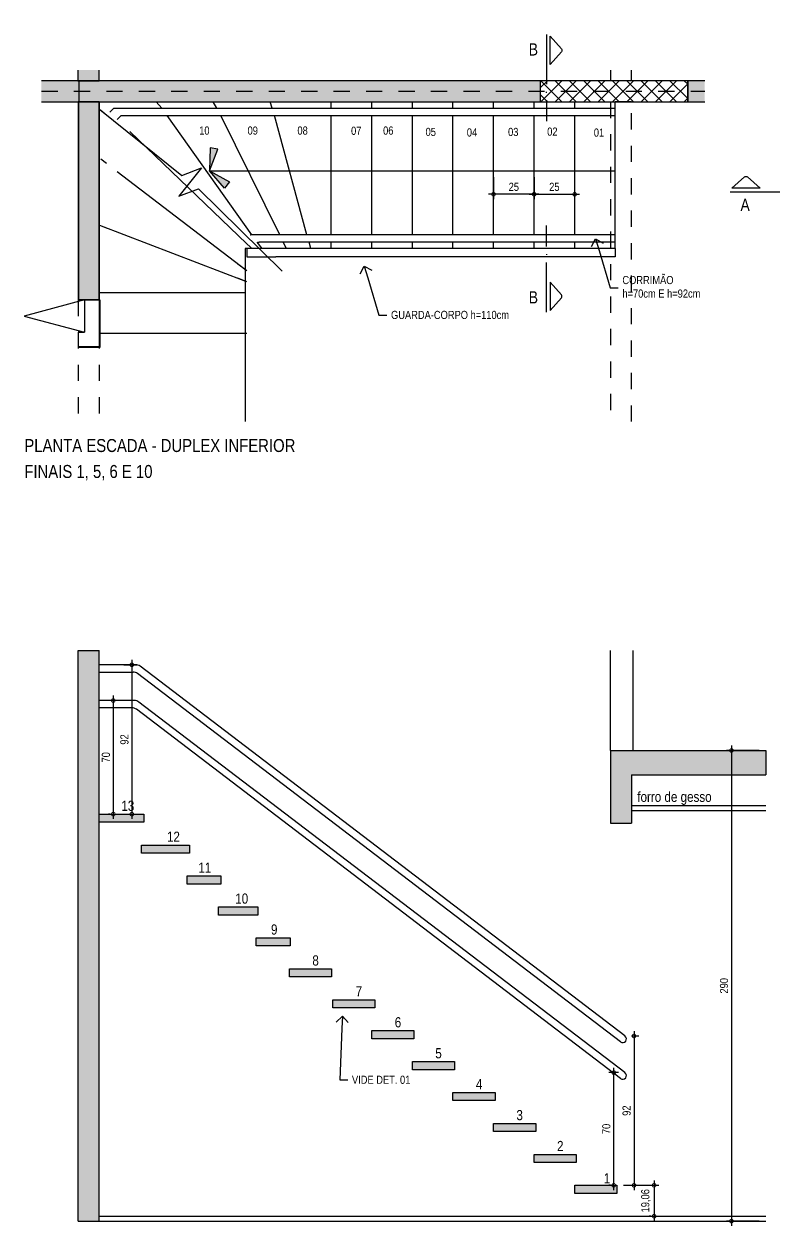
# Model space of a CAD drawing. Header units: metres. Extents: x 8 to 38.7, y -6.4 to 5.4.
# Drawn here: x 8.02 to 12.65, y -2.01 to 5.4 of the extents above; entities that cross this region are included whole.
import ezdxf
from ezdxf import colors
from ezdxf.entities.mleader import LeaderData, LeaderLine
from ezdxf.enums import TextEntityAlignment as Align
from ezdxf.math import Vec2, Vec3
from ezdxf.xclip import XClip

# ---------------------------------------------------------------- set-up
doc = ezdxf.new("R2010")
doc.units = ezdxf.units.M
doc.header["$XCLIPFRAME"] = 0
doc.header["$PDMODE"] = 35
doc.linetypes.add('DASHEDX2', pattern=[1.5, 1, -0.5])
doc.linetypes.add('ESTILO_TQS_0004', pattern=[1.12, 0.5, -0.2, 0.01, -0.2, 0.01, -0.2])
for name, color, linetype in [('1', 232, 'DASHEDX2'), ('103', 232, 'Continuous'), ('205', 232, 'ESTILO_TQS_0004'), ('237', 232, 'Continuous'), ('3', 2, 'Continuous'), ('4', 2, 'Continuous'), ('5', 2, 'Continuous'), ('ARQ-ALV ACAB', 4, 'Continuous'), ('ARQ-ALV OSSO', 5, 'Continuous'), ('ARQ-AUX1', 1, 'Continuous'), ('ARQ-AUX2', 2, 'Continuous'), ('ARQ-DIM', 2, 'Continuous'), ('ARQ-PRJ', 7, 'DASHEDX2'), ('ARQ-SIM', 1, 'Continuous'), ('ARQ-TXT', 2, 'Continuous'), ('ARQ-TXT2', 2, 'Continuous')]:
    doc.layers.add(name, color=color, linetype=linetype)
doc.styles.add('Adesa', font='ARIALN.TTF')
doc.styles.add('M50', font='ARIALN.TTF', dxfattribs={"height": 0.15})
doc.dimstyles.new('ADESA 1-0025', dxfattribs={"dimtxt": 0.05, "dimasz": 0.045, "dimexe": 0.03, "dimexo": 0.04, "dimgap": 0.02, "dimtad": 1, "dimtoh": 1, "dimdec": 0, "dimlfac": 100, "dimzin": 4, "dimtxsty": 'Adesa', "dimblk": 'DOTSMALL', "dimcen": 1, "dimdle": 0.03, "dimclrd": 1, "dimclre": 1, "dimclrt": 256, "dimazin": 1, "dimtm": 1e-09, "dimtfac": 1, "dimtdec": 0, "dimtix": 1, "dimtmove": 2, "dimatfit": 0, "dimldrblk": 'DOTSMALL', "dimfxl": 0.8, "dimtvp": 2, "dimtolj": 1, "dimtzin": 0, "dimarcsym": 0})

# ---------------------------------------------------------------- blocks, each defined once
blk = doc.blocks.new('_HB02C4A1052-000')
for p, q in [((-2012.993108, 2.261219), (-2008.755174, 6.499152)), ((-2012.916339, -6.500847), (-1999.91634, 6.499152)), ((-1999.914766, -6.500726), (-2012.914644, 6.499152)), ((-2004.077421, -6.500764), (-1991.077505, 6.499152)), ((-1991.076014, -6.500643), (-2004.075809, 6.499152)), ((-1995.238504, -6.500682), (-1982.23867, 6.499152)), ((-1982.237262, -6.50056), (-1995.236974, 6.499152)), ((-1986.399586, -6.500599), (-1973.399835, 6.499152)), ((-1973.39851, -6.500477), (-1986.398139, 6.499152)), ((-1977.560669, -6.500516), (-1964.561, 6.499152)), ((-1964.559758, -6.500395), (-1977.559305, 6.499152)), ((-1968.721751, -6.500434), (-1955.722166, 6.499152)), ((-1955.721006, -6.500312), (-1968.72047, 6.499152)), ((-1959.882834, -6.500351), (-1946.883331, 6.499152)), ((-1946.882254, -6.500229), (-1959.881635, 6.499152)), ((-1951.043916, -6.500268), (-1938.044496, 6.499152)), ((-1938.043502, -6.500146), (-1951.0428, 6.499152)), ((-1942.204999, -6.500185), (-1929.205661, 6.499152)), ((-1929.20475, -6.500064), (-1942.203966, 6.499152)), ((-1933.366081, -6.500103), (-1922.504131, 4.361848)), ((-1922.504131, -4.361848), (-1933.365131, 6.499152)), ((-1922.504131, 4.476987), (-1924.526296, 6.499152)), ((-2008.753518, -6.500808), (-2012.993108, -2.261219)), ((-1924.527164, -6.50002), (-1922.504131, -4.476987))]:
    blk.add_line(p, q)
blk = doc.blocks.new('est-ex-11-dps-r00')
at = {"layer": '3'}
h = blk.add_hatch(color=8, dxfattribs=at)
h.dxf.hatch_style = 1
h.paths.add_polyline_path([(-232.004486, -395.998796), (719.496112, -396.003017), (719.496112, -409.003017), (473.006123, -409.003017), (473.006123, -541.00374), (459.996043, -541.00374), (459.996043, -409.002436), (12.995548, -409.002436), (12.995548, -937.000989), (-251.979379, -937.000989), (-251.979379, -924.007258), (-232.004327, -924.007258), (-232.004327, -855.00029), (-213.00434, -855.00029), (-213.00434, -924.000989), (-0.004452, -924.000989), (-0.004452, -414.999045), (-213.004452, -414.999045), (-213.004452, -481.999806), (-232.004486, -481.999806)])
h.paths.add_polyline_path([(719.496112, -244.999631), (-57.501936, -244.996565), (-57.501936, -225.996565), (0, -225.996565), (0, 0), (-236.004459, 0), (-236.004459, -245.001184), (-249.004459, -245.001184), (-249.004459, 12.999153), (-0.000305, 12.999153), (-0.000305, 282.997758), (-504.003335, 282.997758), (-504.003335, -245.001184), (-517.003335, -245.001184), (-517.003335, 295.998453), (12.994618, 295.998453), (12.994618, -232.000212), (459.996043, -232.000212), (459.996043, -99.998908), (472.996043, -99.998908), (472.996043, -231.999631), (719.496112, -231.999631)])
h.paths.add_polyline_path([(-993.00031, -541.00374), (-993.00031, -409.003017), (-1239.500379, -409.003017), (-1239.500379, -396.003017), (-520.003335, -396.002991), (-520.003335, -409.002991), (-980.00031, -409.002436), (-980.00031, -541.00374)])
h.paths.add_polyline_path([(-2253.500545, -245.000956), (-2253.500545, -232.000956), (-2008.001965, -232.000956), (-2008.001965, -100.000255), (-1995.001965, -100.000255), (-1995.001965, -232.000655), (-1547.999687, -232.000655), (-1547.999687, 77.996564), (-1534.999687, 77.996564), (-1534.999687, -183.000162), (-1385.510847, -183.000162), (-1385.510847, -195.99998), (-1534.999687, -195.99998), (-1534.999687, -245.000515), (-2253.500545, -245.000515)])
h.paths.add_polyline_path([(-2253.500545, -396.001692), (-1534.999904, -396.002133), (-1534.999904, -445.002668), (-1385.510832, -445.002668), (-1385.510832, -458.002486), (-1534.999904, -458.002486), (-1534.999904, -718.997619), (-1547.999904, -718.997619), (-1547.999904, -409.001461), (-1995.001777, -409.001461), (-1995.001777, -540.99621), (-2008.001965, -540.99621), (-2008.001965, -409.001316), (-2253.500545, -409.001316)])
h.paths.add_polyline_path([(-2399.510997, -445.004573), (-2561.999822, -445.004573), (-2561.999822, -718.997885), (-2548.999822, -718.997885), (-2548.999822, -458.004573), (-2399.510997, -458.004573), (-2399.510997, -445.004803)])
h.paths.add_polyline_path([(1027.995404, -445.001113), (865.506331, -445.001113), (865.506331, -458.001113), (1014.995404, -458.001113), (1014.995404, -718.997491), (1027.995404, -718.997491)])
h.paths.add_polyline_path([(-520.003335, -244.999631), (-520.003335, -232.000212), (-980.00031, -232.000212), (-980.00031, -99.998908), (-993.00031, -99.998908), (-993.00031, -231.999631), (-1239.500379, -231.999631), (-1239.500379, -244.999631)])
h.paths.add_polyline_path([(1245.999783, -327.001325), (1689.007686, -327.001325), (1689.007686, -314.001325), (1245.999783, -314.001325)])
h.paths.add_polyline_path([(-2561.999343, 77.995239), (-2561.999343, -195.997845), (-2399.510997, -195.997845), (-2399.510997, -182.997845), (-2548.999343, -182.997845), (-2548.999343, 77.995239), (-2561.999822, 77.995239)])
h.paths.add_polyline_path([(1027.995156, -196.001535), (1027.995156, 77.998295), (1014.995156, 77.998295), (1014.995156, -183.001611), (865.506331, -183.001611), (865.506331, -196.001535)])
h.paths.add_polyline_path([(-3223.007243, -327.001325), (-2779.99934, -327.001325), (-2779.99934, -314.001325), (-3223.007243, -314.001325)])
h.paths.add_polyline_path([(-517.003335, -937.001848), (-352.982201, -937.001848), (-352.982201, -924.001848), (-504.003335, -924.001848), (-504.003335, -395.998796), (-517.003335, -395.998796)])
h.paths.add_polyline_path([(1015.01125, -327.001325), (1155.51125, -327.001325), (1155.51125, -314.001325), (1015.01125, -314.001325)])
h.paths.add_polyline_path([(-2689.510807, -327.001325), (-2549.010807, -327.001325), (-2549.010807, -314.001325), (-2689.510807, -314.001325)])
at = {"layer": '4'}
h = blk.add_hatch(color=8, dxfattribs=at)
h.dxf.hatch_style = 1
h.paths.add_polyline_path([(870.51125, -327.001325), (1015.01125, -327.001325), (1015.01125, -314.001325), (870.51125, -314.001325)])
h.paths.add_polyline_path([(1517.998246, -449.002012), (1531.000227, -449.002012), (1531.000227, -327.001324), (1517.998246, -327.001324)])
h.paths.add_polyline_path([(1689.007686, -327.001325), (1803.000199, -327.001325), (1803.000199, -314.002172), (1689.007686, -314.002172)])
h.paths.add_polyline_path([(1518.002686, -314.002172), (1531.002686, -314.002172), (1531.002686, -192.002332), (1518.002686, -192.002332)])
h.paths.add_polyline_path([(-3065.002243, -314.002172), (-3052.002243, -314.002172), (-3052.002243, -192.002332), (-3065.002243, -192.002332)])
h.paths.add_polyline_path([(-3064.999784, -449.002012), (-3051.997803, -449.002012), (-3051.997803, -327.002172), (-3064.999784, -327.002172)])
h.paths.add_polyline_path([(-3336.999755, -327.001324), (-3223.007243, -327.001324), (-3223.007243, -314.001325), (-3336.999755, -314.001325)])
h.paths.add_polyline_path([(-2549.010807, -327.001325), (-2404.510807, -327.001325), (-2404.510807, -314.001325), (-2549.010807, -314.001325)])
h.paths.add_polyline_path([(74.532066, -924.005286), (12.995548, -924.005286), (12.995548, -937.000989), (74.532066, -937.000989)])
h.paths.add_polyline_path([(-1372.998858, -46.500032), (-1359.998858, -46.500032), (-1359.998858, 165.999968), (-1372.998858, 165.999968)])
h.paths.add_polyline_path([(-2548.999822, -718.997885), (-2561.999822, -718.997885), (-2561.999822, -936.998934), (-2548.999822, -936.998934)])
h.paths.add_polyline_path([(-2561.999822, -445.004573), (-2634.999822, -445.004573), (-2634.999822, -458.001295), (-2561.999822, -458.001295)])
h.paths.add_polyline_path([(-1112.000061, 295.99876), (-1112.000061, 152.998767), (-1099.000187, 152.998767), (-1099.000187, 282.998799), (-1029.069445, 282.998799), (-1029.069445, 295.99876)])
h.paths.add_polyline_path([(-2736.996513, -763.91298), (-2723.996513, -763.91298), (-2723.996513, -620.91298), (-2736.996513, -620.91298)])
h.paths.add_polyline_path([(-2736.996513, -20.089668), (-2723.996513, -20.089668), (-2723.996513, 122.910332), (-2736.996513, 122.910332)])
h.paths.add_polyline_path([(1027.995404, -718.997491), (1014.995404, -718.997491), (1014.995404, -936.998627), (1027.995404, -936.998627)])
h.paths.add_polyline_path([(1101.995156, -445.001113), (1027.995404, -445.001113), (1027.995404, -457.997884), (1101.995156, -457.997884)])
h.paths.add_polyline_path([(2138.000201, -253.001325), (2125.000197, -253.001325), (2125.000197, -314.001325), (1853.000199, -314.001325), (1853.000199, -327.001324), (2125.000219, -327.001324), (2125.000219, -388.001325), (2138.000201, -388.001325)])
h.paths.add_polyline_path([(592.000796, 295.99876), (509.070038, 295.99876), (509.070038, 282.998799), (579.00078, 282.998799), (579.00078, 152.998392), (592.00078, 152.998392), (592.00078, 295.99876)])
h.paths.add_polyline_path([(592.000796, -937.001408), (592.000796, -794.000771), (579.000796, -794.000771), (579.000796, -924.001447), (509.070053, -924.001447), (509.070053, -937.001408), (592.000811, -937.001408)])
h.paths.add_polyline_path([(-2126.000352, -937.001408), (-2043.069595, -937.001408), (-2043.069595, -924.001447), (-2113.000337, -924.001447), (-2113.000337, -794.001191), (-2126.000337, -794.001191), (-2126.000337, -937.001408)])
h.paths.add_polyline_path([(839.999696, -46.499368), (852.999696, -46.499368), (852.999696, 166.000632), (839.999696, 166.000632)])
h.paths.add_polyline_path([(839.999696, -807.00328), (852.999696, -807.00328), (852.999696, -594.50328), (839.999696, -594.50328)])
h.paths.add_polyline_path([(-2386.999253, -807.00328), (-2373.999253, -807.00328), (-2373.999253, -594.50328), (-2386.999253, -594.50328)])
h.paths.add_polyline_path([(1189.996956, -763.91298), (1202.996956, -763.91298), (1202.996956, -620.91298), (1189.996956, -620.91298)])
h.paths.add_polyline_path([(1189.996956, -20.089668), (1202.996956, -20.089668), (1202.996956, 122.910332), (1189.996956, 122.910332)])
h.paths.add_polyline_path([(-2984.999916, -914.001323), (-2984.999916, -750.999946), (-2997.999778, -750.999946), (-2997.999778, -900.997727), (-3045.999778, -900.997727), (-3045.999778, -914.001323)])
h.paths.add_polyline_path([(1451.000359, 272.998675), (1451.000359, 109.997373), (1464.000222, 109.997373), (1464.000222, 259.995079), (1512.000221, 259.995079), (1512.000221, 272.998675)])
h.paths.add_polyline_path([(1451.000359, -914.001323), (1512.000221, -914.001323), (1512.000221, -900.997727), (1464.000222, -900.997727), (1464.000222, -751.000021), (1451.000359, -751.000021)])
h.paths.add_polyline_path([(-878.069286, -937.00153), (-745.536564, -937.00153), (-745.536564, -923.999823), (-786.000045, -923.999823), (-786.000045, -624.003488), (-799.000045, -624.003488), (-799.000045, -924.001237), (-878.06927, -924.001237), (-878.06927, -937.00153)])
h.paths.add_polyline_path([(-1372.998858, -807.001266), (-1359.998858, -807.001266), (-1359.998858, -594.501266), (-1372.998858, -594.501266)])
h.paths.add_polyline_path([(-1099.000046, -794.001415), (-1111.99992, -794.001415), (-1111.99992, -937.001408), (-1029.069303, -937.001408), (-1029.069303, -924.001447), (-1099.000046, -924.001447)])
h.paths.add_polyline_path([(-878.069286, 295.998882), (-878.069286, 282.998589), (-799.000061, 282.998589), (-799.000061, -16.99916), (-786.000061, -16.99916), (-786.000061, 282.997175), (-745.53658, 282.997175), (-745.53658, 295.998882), (-878.069302, 295.998882)])
h.paths.add_polyline_path([(-2561.999366, -183.001307), (-2635.999822, -183.001307), (-2635.999822, -196.001304), (-2561.999343, -195.997845)])
h.paths.add_polyline_path([(-2549.004314, 295.991967), (-2561.999366, 295.991967), (-2561.999366, 77.995239), (-2549.004314, 77.995239)])
h.paths.add_polyline_path([(-520.003335, -937.002591), (-520.003335, -409.002981), (-533.003335, -409.002981), (-533.003335, -924.002648), (-594.536549, -924.002648), (-594.536549, -937.002648), (-520.003335, -937.002648)])
h.paths.add_polyline_path([(1736.995331, -914.001323), (1736.995331, -901.001351), (1729.988975, -901.001351), (1729.988975, -569.001318), (1716.988975, -569.001318), (1716.988975, -901.001351), (1662.988975, -901.001351), (1662.988975, -914.001323), (1736.989194, -914.001323)])
h.paths.add_polyline_path([(1797.998392, -914.001296), (1910.998392, -914.001296), (1910.998392, -901.001323), (1797.998392, -901.001323)])
h.paths.add_polyline_path([(2137.995113, -914.001323), (2137.995113, -539.001566), (2124.995113, -539.001566), (2124.995113, -901.001323), (2061.998395, -901.001323), (2061.998395, -914.001323)])
h.paths.add_polyline_path([(1101.995156, -183.004764), (1027.995156, -183.004764), (1027.995156, -196.001535), (1101.995156, -196.001535)])
h.paths.add_polyline_path([(1027.995156, 295.998392), (1014.995156, 295.998392), (1014.995156, 77.998295), (1027.995156, 77.998295)])
h.paths.add_polyline_path([(1736.995331, 272.998675), (1662.995113, 272.998675), (1662.995113, 259.998703), (1716.995113, 259.998703), (1716.995113, -72.00133), (1729.995113, -72.00133), (1729.995113, 259.998703), (1737.001468, 259.998703), (1737.001468, 272.998675)])
h.paths.add_polyline_path([(1797.998392, 259.998675), (1910.998392, 259.998675), (1910.998392, 272.998648), (1797.998392, 272.998648)])
edge = h.paths.add_edge_path()
edge.add_line((2137.995113, 272.998675), (2061.998393, 272.998675))
edge.add_line((2061.998393, 272.998675), (2061.998393, 259.998675))
edge.add_line((2061.998393, 259.998675), (2124.99511, 259.998675))
edge.add_line((2124.99511, 259.998675), (2124.99511, -102.001082))
edge.add_line((2124.99511, -102.001082), (2137.99511, -102.001082))
edge.add_line((2137.99511, -102.001082), (2137.99511, 272.998675))
h.paths.add_polyline_path([(358.065018, -937.00153), (358.065018, -924.001613), (278.996063, -924.001613), (278.996063, -624.003488), (265.996063, -624.003488), (265.996063, -924.000199), (225.532312, -924.000199), (225.532312, -937.00153), (358.065034, -937.00153)])
h.paths.add_polyline_path([(358.065018, 295.998882), (225.532296, 295.998882), (225.532296, 282.997551), (265.996047, 282.997551), (265.996047, -16.99916), (278.996047, -16.99916), (278.996047, 282.998965), (358.065003, 282.998965), (358.065003, 295.998882)])
h.paths.add_polyline_path([(-1534.999904, -718.997619), (-1547.999935, -718.997619), (-1547.999672, -924.00172), (-1608.536714, -924.00172), (-1608.53673, -937.001381), (-1482.999904, -937.001381), (-1482.999904, -924.002611), (-1534.999904, -924.002611)])
h.paths.add_polyline_path([(-1892.069467, -937.00153), (-1759.536745, -937.00153), (-1759.536745, -923.999823), (-1802.000496, -923.999823), (-1802.000496, -624.003488), (-1815.000496, -624.003488), (-1815.000496, -924.001237), (-1892.069452, -924.001237), (-1892.069452, -937.00153)])
h.paths.add_polyline_path([(-3270.99386, -914.001323), (-3196.993641, -914.001323), (-3196.993641, -900.998962), (-3250.993641, -900.998962), (-3250.993641, -569.001318), (-3263.993641, -569.001318), (-3263.993641, -900.998962), (-3270.999997, -900.998962), (-3270.999997, -914.001323)])
h.paths.add_polyline_path([(-3445.003058, -914.001296), (-3332.003058, -914.001296), (-3332.003058, -900.998934), (-3445.003058, -900.998934)])
h.paths.add_polyline_path([(-3671.999781, -914.001323), (-3596.003061, -914.001323), (-3596.003061, -900.998934), (-3658.999778, -900.998934), (-3658.999778, -539.001566), (-3671.999778, -539.001566)])
h.paths.add_polyline_path([(74.531441, 295.998453), (12.994618, 295.998453), (12.994618, 282.998733), (74.531441, 282.998733)])
h.paths.add_polyline_path([(-520.003335, 296), (-594.536549, 296), (-594.536549, 283), (-533.003335, 283), (-533.003335, -231.999657), (-520.003335, -231.999657), (-520.003335, 295.999943)])
h.paths.add_polyline_path([(-3658.999753, -253.001325), (-3671.999758, -253.001325), (-3671.999758, -388.001325), (-3658.999775, -388.001325), (-3658.999775, -327.001324), (-3386.999755, -327.001324), (-3386.999755, -314.001325), (-3658.999753, -314.001325)])
h.paths.add_polyline_path([(-1482.999919, 295.998733), (-1608.53673, 295.998733), (-1608.53673, 282.999072), (-1547.999687, 282.999072), (-1547.999687, 77.996564), (-1534.999919, 77.996564), (-1534.999919, 282.999963), (-1482.999919, 282.999963)])
h.paths.add_polyline_path([(-2126.000352, 295.99876), (-2126.000352, 152.998767), (-2113.000352, 152.998767), (-2113.000352, 282.99876), (-2043.06961, 282.99876), (-2043.06961, 295.99876)])
h.paths.add_polyline_path([(-2386.999253, 11.500632), (-2373.999253, 11.500632), (-2373.999253, 166.000632), (-2386.999253, 166.000632)])
h.paths.add_polyline_path([(-2984.999916, 272.998675), (-3045.999916, 272.998675), (-3045.999916, 259.998675), (-2997.999916, 259.998675), (-2997.999916, 109.998591), (-2984.999916, 109.998591)])
h.paths.add_polyline_path([(-3270.999997, 272.998675), (-3270.999997, 259.996314), (-3263.993641, 259.996314), (-3263.993641, -72.00133), (-3250.993641, -72.00133), (-3250.993641, 259.996314), (-3196.993641, 259.996314), (-3196.993641, 272.998675), (-3270.99386, 272.998675)])
h.paths.add_polyline_path([(-3445.003058, 259.996286), (-3332.003058, 259.996286), (-3332.003058, 272.998648), (-3445.003058, 272.998648)])
h.paths.add_polyline_path([(-3671.999778, 272.998675), (-3671.999778, -102.001082), (-3658.999778, -102.001082), (-3658.999778, 259.996286), (-3596.003061, 259.996286), (-3596.003061, 272.998675)])
h.paths.add_polyline_path([(-1815.007394, 30.00084), (-1802.007394, 30.00084), (-1802.007394, 188.50084), (-1815.007394, 188.50084)])
h.paths.add_polyline_path([(-1892.036745, 282.997514), (-1759.536745, 282.997514), (-1759.536745, 295.997514), (-1892.036745, 295.997514)])
at = {"layer": '1'}
for p, q in [((-3064.999784, -449.002012), (-3064.999784, -569.001318)), ((-3051.997803, -449.002012), (-3051.997803, -569.001318))]:
    blk.add_line(p, q, dxfattribs=at)
for points in [[(-2723.996513, -314.002172), (-2723.996513, -57.00133)], [(-2736.996513, -72.00133), (-2736.996513, -314.002172)], [(-2736.996513, -314.002172), (-2779.999784, -314.002172)], [(-2723.996513, -314.002172), (-2736.996513, -314.002172)], [(-2689.510807, -314.002172), (-2723.996513, -314.002172)], [(-2779.999784, -327.002172), (-2736.996513, -327.002172)], [(-2736.996513, -327.002172), (-2736.996513, -569.001318)], [(-2723.996513, -327.002172), (-2736.996513, -327.002172)], [(-2723.996513, -584.001318), (-2723.996513, -327.002172)], [(-2723.996513, -327.002172), (-2689.510807, -327.002172)]]:
    blk.add_lwpolyline(points, dxfattribs=at)
at = {"layer": '205'}
blk.add_line((-3872.588223, -320.501324), (2278.789691, -320.501324), dxfattribs=at)
at = {"layer": '237', "linetype": 'Continuous'}
for p, q in [((-2961.998813, -417.502447), (-2961.998813, -569.001318)), ((-2736.996513, -417.502447), (-2961.998813, -417.502447))]:
    blk.add_line(p, q, dxfattribs=at)
at = {"layer": '3', "linetype": 'Continuous'}
for points in [[(-3223.007243, -327.001325), (-2779.99934, -327.001325), (-2779.99934, -314.001325), (-3223.007243, -314.001325), (-3223.007243, -327.001325)], [(-2689.510807, -327.001325), (-2549.010807, -327.001325), (-2549.010807, -314.001325), (-2689.510807, -314.001325), (-2689.510807, -327.001325)]]:
    blk.add_lwpolyline(points, close=True, dxfattribs=at)
at = {"layer": '4'}
for points in [[(-3065.002243, -314.002172), (-3052.002243, -314.002172), (-3052.002243, -192.002332), (-3065.002243, -192.002332), (-3065.002243, -314.002172)], [(-3064.999784, -449.002012), (-3051.997803, -449.002012), (-3051.997803, -327.002172), (-3064.999784, -327.002172), (-3064.999784, -449.002012)]]:
    blk.add_lwpolyline(points, close=True, dxfattribs=at)
at = {"layer": '5'}
for points in [[(-3065.002243, -314.002172), (-3052.002243, -314.002172), (-3052.002243, -192.002332), (-3065.002243, -192.002332), (-3065.002243, -314.002172)], [(-3064.999784, -449.002012), (-3051.997803, -449.002012), (-3051.997803, -327.002172), (-3064.999784, -327.002172), (-3064.999784, -449.002012)]]:
    blk.add_lwpolyline(points, dxfattribs=at)
at = {"layer": '103'}
blk.add_blockref('_HB02C4A1052-000', (-767.006676, -320.501324), dxfattribs=at)
blk = doc.blocks.new('ADESA-IND')
h = blk.add_hatch(color=256)
h.paths.add_polyline_path([(0.1768, 0), (0.3194, 0.1248), (0.3535, 0.0683)])
h.paths.add_polyline_path([(0.1768, 0), (0.0342, 0.1248), (0, 0.0683)])
for points in [[(0.1768, 0), (0.0342, 0.1248), (0, 0.0683)], [(0.1768, 0), (0.3194, 0.1248), (0.3535, 0.0683)]]:
    blk.add_lwpolyline(points, close=True)
blk = doc.blocks.new('_DotSmall')
at = {"color": 0, "linetype": 'ByBlock', "const_width": 0.5}
blk.add_lwpolyline([(-0.0625, 0, 1), (0.0625, 0, 1)], format="xyb", close=True, dxfattribs=at)
blk = doc.blocks.new('*D98')
at = {"layer": 'ARQ-DIM', "color": 1, "lineweight": -2, "transparency": 16777216}
for p, q in [((11.1596, 4.4522), (11.1596, 4.3175)), ((11.4096, 4.4522), (11.4096, 4.3175)), ((11.1296, 4.3475), (11.4396, 4.3475))]:
    blk.add_line(p, q, dxfattribs=at)
at = {"layer": 'Defpoints', "color": 0, "transparency": 16777216}
for p in [(11.1596, 4.4922), (11.4096, 4.4922), (11.4096, 4.3475)]:
    blk.add_point(p, dxfattribs=at)
at = {"layer": 'ARQ-DIM', "color": 1, "lineweight": -2, "transparency": 16777216, "xscale": 0.045, "yscale": 0.045, "zscale": 0.045, "rotation": 180}
blk.add_blockref('_DotSmall', (11.1596, 4.3475), dxfattribs=at)
at = {"layer": 'ARQ-DIM', "color": 1, "lineweight": -2, "transparency": 16777216, "xscale": 0.045, "yscale": 0.045, "zscale": 0.045}
blk.add_blockref('_DotSmall', (11.4096, 4.3475), dxfattribs=at)
at = {"layer": 'ARQ-DIM', "transparency": 16777216, "insert": (11.2846, 4.393), "char_height": 0.05, "attachment_point": 5, "style": 'Adesa'}
blk.add_mtext('\\A1;25', dxfattribs=at)
blk = doc.blocks.new('*D99')
at = {"layer": 'ARQ-DIM', "color": 1, "lineweight": -2, "transparency": 16777216}
for p, q in [((10.9096, 4.4522), (10.9096, 4.3175)), ((11.1596, 4.4522), (11.1596, 4.3175)), ((11.1896, 4.3475), (10.8796, 4.3475))]:
    blk.add_line(p, q, dxfattribs=at)
at = {"layer": 'Defpoints', "color": 0, "transparency": 16777216}
for p in [(10.9096, 4.4922), (11.1596, 4.4922), (10.9096, 4.3475)]:
    blk.add_point(p, dxfattribs=at)
at = {"layer": 'ARQ-DIM', "color": 1, "lineweight": -2, "transparency": 16777216, "xscale": 0.045, "yscale": 0.045, "zscale": 0.045, "rotation": 180}
blk.add_blockref('_DotSmall', (10.9096, 4.3475), dxfattribs=at)
at = {"layer": 'ARQ-DIM', "color": 1, "lineweight": -2, "transparency": 16777216, "xscale": 0.045, "yscale": 0.045, "zscale": 0.045}
blk.add_blockref('_DotSmall', (11.1596, 4.3475), dxfattribs=at)
at = {"layer": 'ARQ-DIM', "transparency": 16777216, "insert": (11.0346, 4.393), "char_height": 0.05, "attachment_point": 5, "style": 'Adesa'}
blk.add_mtext('\\A1;25', dxfattribs=at)
blk = doc.blocks.new('ADESA-SIM CORT')
at = {"color": 3}
blk.add_lwpolyline([(1.712, 0.367), (1.4, 0.086), (2.1, 0.086), (1.788, 0.367)], dxfattribs=at)
blk.add_lwpolyline([(1.788, 0.367, 0.267949), (1.712, 0.367)], format="xyb", dxfattribs=at)
at = {"color": 2}
for points in [[(0.521, 0), (0, 0)], [(0.706, 0), (0.729, 0)], [(2.14, 0), (0.914, 0)]]:
    blk.add_lwpolyline(points, dxfattribs=at)
at = {"color": 3, "style": 'Adesa'}
blk.add_attdef('A', text='', height=0.35, dxfattribs=at).set_placement((1.739, -0.325), align=Align.MIDDLE_CENTER)
blk = doc.blocks.new('*D119')
at = {"layer": 'ARQ-DIM', "color": 1, "lineweight": -2, "transparency": 16777216}
for p, q in [((11.7096, -1.7593), (11.9292, -1.7593)), ((11.8992, -1.7293), (11.8992, -1.9799)), ((11.8796, -1.9499), (11.8692, -1.9499))]:
    blk.add_line(p, q, dxfattribs=at)
at = {"layer": 'Defpoints', "color": 0, "transparency": 16777216}
for p in [(11.6696, -1.7593, 0), (11.8992, -1.9499), (11.9196, -1.9499, 0)]:
    blk.add_point(p, dxfattribs=at)
at = {"layer": 'ARQ-DIM', "color": 1, "lineweight": -2, "transparency": 16777216, "xscale": 0.045, "yscale": 0.045, "zscale": 0.045}
for p, rotation in [((11.8992, -1.7593), 90), ((11.8992, -1.9499), 270)]:
    blk.add_blockref('_DotSmall', p, dxfattribs=dict(at, rotation=rotation))
at = {"layer": 'ARQ-DIM', "transparency": 16777216, "insert": (11.8492, -1.8546), "char_height": 0.05, "attachment_point": 5, "rotation": 90, "style": 'Adesa'}
blk.add_mtext('\\A1;19,06', dxfattribs=at)
blk = doc.blocks.new('*D120')
at = {"layer": 'ARQ-DIM', "color": 1, "lineweight": -2, "transparency": 16777216}
for p, q in [((8.5484, 1.2279), (8.537, 1.2279)), ((8.567, 1.2579), (8.567, 0.4979)), ((8.5484, 0.5279), (8.537, 0.5279))]:
    blk.add_line(p, q, dxfattribs=at)
at = {"layer": 'Defpoints', "color": 0, "transparency": 16777216}
for p in [(8.5884, 1.2279, 0), (8.567, 0.5279), (8.5884, 0.5279, 0.0001)]:
    blk.add_point(p, dxfattribs=at)
at = {"layer": 'ARQ-DIM', "color": 1, "lineweight": -2, "transparency": 16777216, "xscale": 0.045, "yscale": 0.045, "zscale": 0.045}
for p, rotation in [((8.567, 1.2279), 90), ((8.567, 0.5279), 270)]:
    blk.add_blockref('_DotSmall', p, dxfattribs=dict(at, rotation=rotation))
at = {"layer": 'ARQ-DIM', "transparency": 16777216, "insert": (8.5215, 0.8779), "char_height": 0.05, "attachment_point": 5, "rotation": 90, "style": 'Adesa'}
blk.add_mtext('\\A1;70', dxfattribs=at)
blk = doc.blocks.new('*D121')
at = {"layer": 'ARQ-DIM', "color": 1, "lineweight": -2, "transparency": 16777216}
for p, q in [((8.632, 1.4479), (8.7114, 1.4479)), ((8.6814, 1.4779), (8.6814, 0.4979)), ((8.6575, 0.5279), (8.7114, 0.5279))]:
    blk.add_line(p, q, dxfattribs=at)
at = {"layer": 'Defpoints', "color": 0, "transparency": 16777216}
for p in [(8.592, 1.4479), (8.6175, 0.5279, 0.0001), (8.6814, 0.5279)]:
    blk.add_point(p, dxfattribs=at)
at = {"layer": 'ARQ-DIM', "color": 1, "lineweight": -2, "transparency": 16777216, "xscale": 0.045, "yscale": 0.045, "zscale": 0.045}
for p, rotation in [((8.6814, 1.4479), 90), ((8.6814, 0.5279), 270)]:
    blk.add_blockref('_DotSmall', p, dxfattribs=dict(at, rotation=rotation))
at = {"layer": 'ARQ-DIM', "transparency": 16777216, "insert": (8.6359, 0.9879), "char_height": 0.05, "attachment_point": 5, "rotation": 90, "style": 'Adesa'}
blk.add_mtext('\\A1;92', dxfattribs=at)
blk = doc.blocks.new('*D122')
at = {"layer": 'ARQ-DIM', "color": 1, "lineweight": -2, "transparency": 16777216}
for p, q in [((11.6504, -1.7893), (11.6504, -1.0348)), ((11.6796, -1.0648), (11.6204, -1.0648)), ((11.6296, -1.7593), (11.6204, -1.7593))]:
    blk.add_line(p, q, dxfattribs=at)
at = {"layer": 'Defpoints', "color": 0, "transparency": 16777216}
for p in [(11.6504, -1.0648), (11.7196, -1.0648, 0), (11.6696, -1.7593, 0)]:
    blk.add_point(p, dxfattribs=at)
at = {"layer": 'ARQ-DIM', "color": 1, "lineweight": -2, "transparency": 16777216, "xscale": 0.045, "yscale": 0.045, "zscale": 0.045}
for p, rotation in [((11.6504, -1.0648), 90), ((11.6504, -1.7593), 270)]:
    blk.add_blockref('_DotSmall', p, dxfattribs=dict(at, rotation=rotation))
at = {"layer": 'ARQ-DIM', "transparency": 16777216, "insert": (11.6049, -1.412), "char_height": 0.05, "attachment_point": 5, "rotation": 90, "style": 'Adesa'}
blk.add_mtext('\\A1;70', dxfattribs=at)
blk = doc.blocks.new('*D123')
at = {"layer": 'ARQ-DIM', "color": 1, "lineweight": -2, "transparency": 16777216}
for p, q in [((11.7754, -0.8093), (11.7754, -1.7893)), ((11.7596, -0.8393), (11.8054, -0.8393)), ((11.7096, -1.7593), (11.8054, -1.7593))]:
    blk.add_line(p, q, dxfattribs=at)
at = {"layer": 'Defpoints', "color": 0, "transparency": 16777216}
for p in [(11.7196, -0.8393, 0), (11.6696, -1.7593, 0), (11.7754, -1.7593)]:
    blk.add_point(p, dxfattribs=at)
at = {"layer": 'ARQ-DIM', "color": 1, "lineweight": -2, "transparency": 16777216, "xscale": 0.045, "yscale": 0.045, "zscale": 0.045}
for p, rotation in [((11.7754, -0.8393), 90), ((11.7754, -1.7593), 270)]:
    blk.add_blockref('_DotSmall', p, dxfattribs=dict(at, rotation=rotation))
at = {"layer": 'ARQ-DIM', "transparency": 16777216, "insert": (11.7298, -1.2993), "char_height": 0.05, "attachment_point": 5, "rotation": 90, "style": 'Adesa'}
blk.add_mtext('\\A1;92', dxfattribs=at)
blk = doc.blocks.new('_Open90')
at = {"color": 0, "linetype": 'ByBlock', "lineweight": -2}
for p, q in [((0, 0), (-1, 0)), ((-0.5, 0.5), (0, 0)), ((0, 0), (-0.5, -0.5))]:
    blk.add_line(p, q, dxfattribs=at)
blk = doc.blocks.new('*D165')
at = {"layer": 'ARQ-DIM', "color": 1, "lineweight": -2, "transparency": 16777216}
for p, q in [((12.5467, 0.9201), (12.3456, 0.9201)), ((12.3756, 0.9501), (12.3756, -2.0099)), ((12.5467, -1.9799), (12.3456, -1.9799))]:
    blk.add_line(p, q, dxfattribs=at)
at = {"layer": 'Defpoints', "color": 0, "transparency": 16777216}
for p in [(12.5867, 0.9201, 0), (12.3756, -1.9799), (12.5867, -1.9799, 0)]:
    blk.add_point(p, dxfattribs=at)
at = {"layer": 'ARQ-DIM', "color": 1, "lineweight": -2, "transparency": 16777216, "xscale": 0.045, "yscale": 0.045, "zscale": 0.045}
for p, rotation in [((12.3756, 0.9201), 90), ((12.3756, -1.9799), 270)]:
    blk.add_blockref('_DotSmall', p, dxfattribs=dict(at, rotation=rotation))
at = {"layer": 'ARQ-DIM', "transparency": 16777216, "insert": (12.3301, -0.5299), "char_height": 0.05, "attachment_point": 5, "rotation": 90, "style": 'Adesa'}
blk.add_mtext('\\A1;290', dxfattribs=at)

msp = doc.modelspace()

# ---------------------------------------------------------------- hatches: boundary and pattern name
h = msp.add_hatch(color=254)
h.dxf.hatch_style = 1
h.paths.add_polyline_path([(8.47965, 0.52795), (8.75532, 0.52795), (8.75532, 0.47795), (8.47965, 0.47795)])
h.paths.add_polyline_path([(8.74032, 0.33735), (9.03629, 0.33735), (9.03629, 0.28735), (8.74032, 0.28735)])
h.paths.add_polyline_path([(9.02129, 0.14675), (9.22925, 0.14675), (9.22925, 0.09675), (9.02129, 0.09675)])
h.paths.add_polyline_path([(9.21425, -0.04385), (9.45702, -0.04385), (9.45702, -0.09385), (9.21425, -0.09385)])
h.paths.add_polyline_path([(9.44702, -0.23445), (9.65733, -0.23445), (9.65733, -0.28445), (9.44702, -0.28445)])
h.paths.add_polyline_path([(9.65216, -0.42505), (9.91216, -0.42505), (9.91216, -0.47505), (9.65216, -0.47505)])
h.paths.add_polyline_path([(9.91914, -0.61565), (10.17914, -0.61565), (10.17914, -0.66565), (9.91914, -0.66565)])
h.paths.add_polyline_path([(10.15965, -0.80625), (10.41965, -0.80625), (10.41965, -0.85625), (10.15965, -0.85625)])
h.paths.add_polyline_path([(10.40965, -0.99685), (10.66965, -0.99685), (10.66965, -1.04685), (10.40965, -1.04685)])
h.paths.add_polyline_path([(10.65965, -1.18745), (10.91965, -1.18745), (10.91965, -1.23745), (10.65965, -1.23745)])
h.paths.add_polyline_path([(10.90965, -1.37805), (11.16965, -1.37805), (11.16965, -1.42805), (10.90965, -1.42805)])
h.paths.add_polyline_path([(11.15965, -1.56865), (11.41965, -1.56865), (11.41965, -1.61865), (11.15965, -1.61865)])
h.paths.add_polyline_path([(11.40965, -1.75925), (11.66965, -1.75925), (11.66965, -1.80925), (11.40965, -1.80925)])
at = {"layer": 'ARQ-AUX2'}
h = msp.add_hatch(color=8, dxfattribs=at)
h.dxf.hatch_style = 1
h.paths.add_polyline_path([(8.47965, 1.53594), (8.34965, 1.53594), (8.34965, -1.97985), (8.47965, -1.97985)])
h = msp.add_hatch(color=8, dxfattribs=at)
h.dxf.hatch_style = 1
h.paths.add_polyline_path([(12.58674, 0.92015), (11.62966, 0.92015), (11.62966, 0.4729), (11.75966, 0.4729), (11.75966, 0.77015), (12.58674, 0.77015)])

# ---------------------------------------------------------------- linework, layer by layer
at = {"layer": 'ARQ-ALV ACAB'}
for p, q in [((8.48465, 3.69725, 0), (8.48465, 3.40225, 0)), ((8.48465, 3.40225, 0), (8.34963, 3.40225, 0)), ((8.47965, -1.94985, -0.00004), (12.58674, -1.94985, -0.00004))]:
    msp.add_line(p, q, dxfattribs=at)
at = {"layer": 'ARQ-ALV OSSO'}
for p, q in [((8.47965, 3.69725, 0), (8.47965, 3.40225, 0)), ((8.48465, 3.40725, 0), (8.34963, 3.40725, 0))]:
    msp.add_line(p, q, dxfattribs=at)
for points, elevation in [([(8.35465, 3.78724), (8.35467, 4.91725), (8.35463, 4.91725)], 0), ([(8.34963, 3.78724), (8.35467, 3.78724)], 0), ([(8.34963, 3.69725), (8.38965, 3.69725), (8.38965, 3.49725), (8.34963, 3.49725)], 0), ([(8.34963, 3.69725), (8.38965, 3.69725)], 0), ([(8.34963, 3.49725), (8.38965, 3.49725)], 0), ([(11.62966, 0.92015), (11.62966, 1.53594)], -0.00004), ([(11.76966, 0.92015), (11.76966, 1.53594)], -0.00004)]:
    msp.add_lwpolyline(points, dxfattribs=dict(at, elevation=elevation))
at = {"layer": 'ARQ-AUX1'}
for p, q in [((8.69714, 1.22795, -0.00004), (8.47965, 1.22795, -0.00004)), ((11.71965, -1.06483, -0.00004), (8.72442, 1.21874, -0.00004)), ((8.68194, 1.18295, -0.00004), (8.47965, 1.18295, -0.00004)), ((11.69236, -1.10061, -0.00004), (8.70922, 1.17374, -0.00004)), ((11.75966, 0.58015, -0.00004), (12.58674, 0.58015, -0.00004)), ((11.75966, 0.55015, -0.00004), (12.58674, 0.55015, -0.00004))]:
    msp.add_line(p, q, dxfattribs=at)
at = {"layer": 'ARQ-AUX1', "ltscale": 0.1}
for points in [[(8.86524, 4.87724), (8.83029, 4.91724)], [(9.20582, 4.87724), (9.18163, 4.91724)], [(9.54641, 4.87724), (9.53297, 4.91724)], [(9.90965, 4.87724), (9.90965, 4.91724)], [(10.15965, 4.87724), (10.15965, 4.91724)], [(10.40965, 4.87724), (10.40965, 4.91724)], [(10.65965, 4.87724), (10.65965, 4.91724)], [(10.90965, 4.87724), (10.90965, 4.91724)], [(11.15965, 4.87724), (11.15965, 4.91724)], [(11.40965, 4.87724), (11.40965, 4.91723)], [(11.65965, 4.87724), (11.65965, 4.91723)], [(9.41965, 4.09723), (8.89965, 4.83224)], [(9.59214, 4.09723), (9.22965, 4.83224)], [(9.75965, 4.09723), (9.55965, 4.83224)], [(9.90965, 4.09723), (9.90965, 4.83224)], [(10.15965, 4.09723), (10.15965, 4.83224)], [(10.40965, 4.09723), (10.40965, 4.83224)], [(10.65965, 4.09723), (10.65965, 4.83224)], [(10.90965, 4.09723), (10.90965, 4.83224)], [(11.15965, 4.09723), (11.15965, 4.83224)], [(11.40965, 4.09723), (11.40965, 4.83224)], [(11.65965, 4.09723), (11.65965, 4.83224)], [(9.48465, 4.01223), (9.45406, 4.05223)], [(9.63465, 4.01223), (9.61347, 4.05223)], [(9.78465, 4.01223), (9.77288, 4.05223)], [(9.90965, 4.01223), (9.90965, 4.05223)], [(10.15965, 4.01223), (10.15965, 4.05223)], [(10.40965, 4.01223), (10.40965, 4.05223)], [(10.65965, 4.01223), (10.65965, 4.05223)], [(10.90965, 4.01223), (10.90965, 4.05223)], [(11.15965, 4.01223), (11.15965, 4.05223)], [(11.40965, 4.01223), (11.40965, 4.05223)], [(11.65965, 4.01223), (11.65965, 4.05223)]]:
    msp.add_lwpolyline(points, dxfattribs=at)
at = {"layer": 'ARQ-AUX1'}
for points in [[(8.70443, 1.44795), (8.47965, 1.44795)], [(8.47965, 1.40295), (8.68936, 1.40295)]]:
    msp.add_lwpolyline(points, dxfattribs=at)
at = {"layer": 'ARQ-AUX1', "elevation": -0.00004}
for points in [[(11.71965, -0.83925), (8.73171, 1.43874)], [(11.69236, -0.87504), (8.71646, 1.39387)]]:
    msp.add_lwpolyline(points, dxfattribs=at)
at = {"layer": 'ARQ-AUX1'}
for centre, radius, start, end in [((8.70443, 1.40295), 0.045, 52.678103, 90), ((8.68936, 1.35795), 0.045, 52.678103, 90), ((8.69714, 1.18295, -0.00004), 0.045, 52.678103, 90), ((8.68194, 1.13795, -0.00004), 0.045, 52.678103, 90), ((11.70601, -0.85714, -0.00004), 0.0225, 232.678103, 52.678103), ((11.70601, -1.08272, -0.00004), 0.0225, 232.678103, 52.678103)]:
    msp.add_arc(centre, radius, start, end, dxfattribs=at)
at = {"layer": 'ARQ-AUX2'}
for points in [[(8.35463, 4.91723), (12.10952, 4.91723), (12.10952, 5.04724), (8.35463, 5.04724)], [(8.35463, 4.91724), (8.47965, 4.91724), (8.47965, 3.69725), (8.35463, 3.69725)], [(9.21425, -0.04385), (9.45702, -0.04385), (9.45702, -0.09385), (9.21425, -0.09385)], [(9.65216, -0.42505), (9.91216, -0.42505), (9.91216, -0.47505), (9.65216, -0.47505)], [(9.91914, -0.61565), (10.17914, -0.61565), (10.17914, -0.66565), (9.91914, -0.66565)]]:
    msp.add_lwpolyline(points, close=True, dxfattribs=at)
at = {"layer": 'ARQ-AUX2', "ltscale": 0.1}
for points in [[(8.54483, 4.85242), (8.56965, 4.87724)], [(8.56965, 4.87724), (8.86524, 4.87724)], [(8.58996, 4.80755), (8.61465, 4.83224)], [(8.61465, 4.83224), (8.89965, 4.83224)], [(8.86524, 4.87724), (11.65965, 4.87724)], [(8.89965, 4.83224), (11.65965, 4.83224)], [(11.65982, 4.83224), (11.65965, 4.87724)], [(11.65965, 4.09723), (9.41315, 4.09723)], [(11.65965, 4.05223), (11.65965, 4.09723)], [(11.65965, 4.05223), (9.46501, 4.05223)]]:
    msp.add_lwpolyline(points, dxfattribs=at)
at = {"layer": 'ARQ-AUX2', "ltscale": 0.1, "elevation": 0}
for points in [[(11.65965, 4.01223), (9.5111, 4.01223)], [(11.65965, 4.01223), (11.65965, 3.96223), (9.56872, 3.96223)]]:
    msp.add_lwpolyline(points, dxfattribs=at)
at = {"layer": 'ARQ-AUX2', "color": 8}
msp.add_lwpolyline([(8.34965, 1.53594), (8.47965, 1.53594)], dxfattribs=at)
at = {"layer": 'ARQ-AUX2', "color": 8, "elevation": -0.00004}
msp.add_lwpolyline([(12.58674, 0.92015), (12.58674, 0.77015)], dxfattribs=at)
at = {"layer": 'ARQ-AUX2'}
for points, elevation in [([(8.47965, 0.52795), (8.75532, 0.52795), (8.75532, 0.47795), (8.47965, 0.47795)], 0.00013), ([(8.74032, 0.33735), (9.03629, 0.33735), (9.03629, 0.28735), (8.74032, 0.28735)], 0.00009), ([(9.02129, 0.14675), (9.22925, 0.14675), (9.22925, 0.09675), (9.02129, 0.09675)], 0.00004), ([(9.44702, -0.23445), (9.65733, -0.23445), (9.65733, -0.28445), (9.44702, -0.28445)], -0.00004), ([(10.15965, -0.80625), (10.41965, -0.80625), (10.41965, -0.85625), (10.15965, -0.85625)], -0.00004), ([(10.40965, -0.99685), (10.66965, -0.99685), (10.66965, -1.04685), (10.40965, -1.04685)], -0.00004), ([(10.65965, -1.18745), (10.91965, -1.18745), (10.91965, -1.23745), (10.65965, -1.23745)], -0.00004), ([(10.90965, -1.37805), (11.16965, -1.37805), (11.16965, -1.42805), (10.90965, -1.42805)], -0.00004), ([(11.15965, -1.56865), (11.41965, -1.56865), (11.41965, -1.61865), (11.15965, -1.61865)], -0.00004), ([(11.40965, -1.75925), (11.66965, -1.75925), (11.66965, -1.80925), (11.40965, -1.80925)], -0.00004)]:
    msp.add_lwpolyline(points, close=True, dxfattribs=dict(at, elevation=elevation))
at = {"layer": 'ARQ-DIM'}
for p, q in [((8.34965, -1.97985), (8.34965, 1.53594)), ((8.47965, -1.97985), (8.47965, 1.53594)), ((11.62966, 0.92015, -0.00004), (12.58674, 0.92015, -0.00004)), ((11.62966, 0.92015), (11.62966, 0.4729)), ((11.75966, 0.77015, -0.00005), (12.58674, 0.77015, -0.00005)), ((11.75966, 0.77015), (11.75966, 0.4729)), ((11.62966, 0.4729, -0.00004), (11.75966, 0.4729, -0.00004)), ((8.34965, -1.97985, -0.00005), (12.58674, -1.97985, -0.00005))]:
    msp.add_line(p, q, dxfattribs=at)
at = {"layer": 'ARQ-PRJ'}
for p, q in [((9.41058, 4.09723), (9.41315, 4.09723)), ((8.48465, 3.74224), (9.38464, 3.74224)), ((8.48965, 3.74224), (8.52465, 3.74224)), ((9.33472, 3.74224), (9.37481, 3.74224)), ((8.48965, 3.49224), (9.38959, 3.49224))]:
    msp.add_line(p, q, dxfattribs=at)
for points in [[(9.38998, 4.04194), (8.48465, 4.91225)], [(9.38464, 3.87901), (8.48465, 4.56724)], [(8.52465, 4.53665), (8.48965, 4.56342)], [(9.38464, 3.81061), (8.48465, 4.15475)], [(8.52465, 4.13946), (8.48965, 4.15284)], [(9.41972, 4.01223), (9.37972, 4.05223)], [(9.45629, 4.05223), (9.46501, 4.05223)], [(9.38959, 3.87523), (9.33465, 3.91724)], [(9.38959, 3.80872), (9.33465, 3.82973)]]:
    msp.add_lwpolyline(points, dxfattribs=at)
at = {"layer": 'ARQ-PRJ', "elevation": 0}
for points in [[(8.48465, 4.86961), (8.99009, 4.46319), (9.1112, 4.51016), (8.97021, 4.33481), (9.09133, 4.38178), (9.60762, 3.87357)], [(8.48965, 4.86559), (8.52753, 4.83513)], [(9.5111, 4.01223), (9.38978, 4.01222)], [(9.38978, 4.01222), (9.38978, 3.96222)], [(9.38978, 3.96222), (9.56872, 3.96223)]]:
    msp.add_lwpolyline(points, dxfattribs=at)
at = {"layer": 'ARQ-SIM', "ltscale": 0.1}
msp.add_lwpolyline([(9.15965, 4.49224), (11.65965, 4.49224)], dxfattribs=at)
at = {"layer": 'ARQ-SIM', "elevation": 0}
for points in [[(8.38965, 3.69725), (8.01716, 3.59725)], [(8.01716, 3.59725), (8.38965, 3.49725)]]:
    msp.add_lwpolyline(points, dxfattribs=at)

# ---------------------------------------------------------------- block references
at = {"linetype": 'Continuous'}
ref = msp.add_blockref('est-ex-11-dps-r00', (38.99962, 8.18726), dxfattribs=dict(at, xscale=0.01, yscale=0.01, zscale=0.01))
XClip(ref).set_block_clipping_path([(-3087.5187336375, -524.0872977988), (-2678.8955138087, -307.4309439473)])
at = {"layer": 'ARQ-DIM'}
ref = msp.add_blockref('ADESA-SIM CORT', (11.23632, 4.79692), dxfattribs=dict(at, xscale=-0.25, yscale=0.25, zscale=0.25, rotation=270))
ref.add_attrib('A', 'B', dxfattribs={"layer": '0', "color": 4, "height": 0.075, "style": 'Adesa'}).set_placement((11.15514, 5.23995), align=Align.MIDDLE_CENTER)
ref = msp.add_blockref('ADESA-SIM CORT', (12.90283, 4.36311), dxfattribs=dict(at, xscale=-0.25, yscale=0.25, zscale=0.25))
ref.add_attrib('A', 'A', dxfattribs={"layer": '0', "color": 4, "height": 0.075, "style": 'Adesa'}).set_placement((12.4598, 4.28193), align=Align.MIDDLE_CENTER)
ref = msp.add_blockref('ADESA-SIM CORT', (11.23632, 4.15553), dxfattribs=dict(at, xscale=0.25, yscale=0.25, zscale=0.25, rotation=270))
ref.add_attrib('A', 'B', dxfattribs={"layer": '0', "color": 4, "height": 0.075, "style": 'Adesa'}).set_placement((11.15514, 3.7125), align=Align.MIDDLE_CENTER)
at = {"layer": 'ARQ-SIM', "xscale": -0.75, "yscale": 0.75, "zscale": 0.125, "rotation": 289.7017999093399}
msp.add_blockref('ADESA-IND', (9.20434, 4.36743), dxfattribs=at)

# ---------------------------------------------------------------- texts
at = {"layer": 'ARQ-TXT', "style": 'M50'}
for s, p in [('10', (9.12806, 4.74007)), ('09', (9.42625, 4.74007)), ('08', (9.73343, 4.74007)), ('07', (10.06393, 4.73859)), ('06', (10.26123, 4.73985)), ('05', (10.52295, 4.7317)), ('04', (10.77704, 4.72849, 0)), ('03', (11.03127, 4.73145, 0)), ('02', (11.27214, 4.73336)), ('01', (11.55956, 4.72757, 0))]:
    msp.add_text(s, height=0.05, dxfattribs=at).set_placement(p, align=Align.MIDDLE)
at = {"layer": 'ARQ-TXT', "ltscale": 0.5, "style": 'Adesa'}
for s, p in [('PLANTA ESCADA - DUPLEX INFERIOR', (8.01898, 2.75922)), ('FINAIS 1, 5, 6 E 10', (8.01898, 2.59923))]:
    msp.add_text(s, height=0.08, dxfattribs=at).set_placement(p)
at = {"layer": 'ARQ-TXT2', "style": 'Adesa'}
for s, p in [('forro de gesso', (12.02457, 0.6347)), ('13', (8.65659, 0.57929, 0.00013)), ('12', (8.93757, 0.38869, 0.00009)), ('11', (9.13053, 0.19809, 0.00004)), ('10', (9.35829, 0.00749)), ('9', (9.5586, -0.18311, -0.00004)), ('8', (9.81344, -0.37371)), ('7', (10.08042, -0.56431)), ('6', (10.32092, -0.75491, -0.00004)), ('5', (10.57092, -0.94551, -0.00004)), ('4', (10.82092, -1.13611, -0.00004)), ('3', (11.07092, -1.32671, -0.00004)), ('2', (11.32092, -1.51731, -0.00004)), ('1', (11.60902, -1.71593))]:
    msp.add_text(s, height=0.0625, dxfattribs=at).set_placement(p, align=Align.MIDDLE_CENTER)

# ---------------------------------------------------------------- dimensions: what is measured, and where the dimension line sits
at = {"layer": 'ARQ-DIM'}
for base, p2, picture, middle in [((10.90965, 4.34745), (10.90965, 4.49224), '*D99', (11.03465, 4.39298)), ((11.40965, 4.34745), (11.40965, 4.49224), '*D98', (11.28465, 4.39298))]:
    dim = msp.add_linear_dim(base=base, p1=(11.15965, 4.49224), p2=p2, dimstyle='ADESA 1-0025', dxfattribs=at)
    dim.commit()
    dim.dimension.update_dxf_attribs({"geometry": picture, "text_midpoint": middle})
for base, p1, p2, picture, middle in [((8.6814, 0.52795), (8.59204, 1.44795), (8.61748, 0.52795, 0.00013), '*D121', (8.63587, 0.98795)), ((8.56698, 0.52795), (8.58839, 1.22795, -0.00004), (8.58839, 0.52795, 0.00013), '*D120', (8.52146, 0.87795)), ((12.37564, -1.97985), (12.58674, 0.92015, -0.00004), (12.58674, -1.97985, -0.00005), '*D165', (12.33011, -0.52985)), ((11.77536, -1.75925), (11.71965, -0.83925, -0.00004), (11.66965, -1.75925, -0.00004), '*D123', (11.72983, -1.29925))]:
    dim = msp.add_linear_dim(base=base, p1=p1, p2=p2, angle=90, dimstyle='ADESA 1-0025', dxfattribs=at)
    dim.commit()
    dim.dimension.update_dxf_attribs({"geometry": picture, "text_midpoint": middle})
dim = msp.add_linear_dim(base=(11.65044, -1.06483), p1=(11.66965, -1.75925, -0.00004), p2=(11.71965, -1.06483, -0.00004), angle=90, text='70', dimstyle='ADESA 1-0025', dxfattribs=at)
dim.commit()
dim.dimension.update_dxf_attribs({"geometry": '*D122', "text_midpoint": (11.60491, -1.41204)})
dim = msp.add_linear_dim(base=(11.89921, -1.94985), p1=(11.66965, -1.75925, -0.00004), p2=(11.91965, -1.94985, -0.00004), angle=90, dimstyle='ADESA 1-0025', override={"dimdec": 2}, dxfattribs=at)
dim.commit()
dim.dimension.update_dxf_attribs({"geometry": '*D119', "text_midpoint": (11.84916, -1.85455)})

# ---------------------------------------------------------------- leaders
at = {"layer": 'ARQ-SIM'}
ml = msp.add_multileader_mtext('Standard', dxfattribs=at)
ml.set_content('CORRIMÃO h=70cm E h=92cm', color=2, style='Adesa')
ml.set_leader_properties(color=256)
ml.set_arrow_properties(name='OPEN90')
ml.build(insert=Vec2(0, 0))
ml.multileader.update_dxf_attribs({"text_left_attachment_type": 2, "text_right_attachment_type": 2, "dogleg_length": 0.2, "arrow_head_size": 0.075})
ctx = ml.context
ctx.base_point, ctx.char_height, ctx.arrow_head_size, ctx.landing_gap_size, ctx.plane_origin = Vec3(11.67862, 3.77111), 0.05, 0.075, 0.025, Vec3(12.21959, 3.73694)
ctx.left_attachment, ctx.right_attachment = 2, 2
notes = []
notes.append((ctx, [(0, (1, 1, 0), (11.62862, 3.77111), (1, 0), 0.05, [(0, [(11.53834, 4.07187)], 0, [])])]))
ctx.mtext.insert, ctx.mtext.width, ctx.mtext.flow_direction = Vec3(11.70362, 3.84395), 0.5234181, 5
ml = msp.add_multileader_mtext('Standard', dxfattribs=at)
ml.set_content('GUARDA-CORPO h=110cm', color=2, style='Adesa')
ml.set_leader_properties(color=256)
ml.set_arrow_properties(name='OPEN90')
ml.build(insert=Vec2(0, 0))
ml.multileader.update_dxf_attribs({"text_left_attachment_type": 2, "text_right_attachment_type": 2, "dogleg_length": 0.2, "arrow_head_size": 0.075})
ctx = ml.context
ctx.base_point, ctx.char_height, ctx.arrow_head_size, ctx.landing_gap_size, ctx.plane_origin = Vec3(10.25326, 3.6031), 0.05, 0.075, 0.025, Vec3(10.79423, 3.56893)
ctx.left_attachment, ctx.right_attachment = 2, 2
notes.append((ctx, [(0, (1, 1, 0), (10.20326, 3.6031), (1, 0), 0.05, [(0, [(10.11299, 3.90386)], 0, [])])]))
ctx.mtext.insert, ctx.mtext.width, ctx.mtext.flow_direction = Vec3(10.27826, 3.62897), 1.2481364, 5
ml = msp.add_multileader_mtext('Standard', dxfattribs=at)
ml.set_content('VIDE DET. 01', color=2, style='Adesa')
ml.set_leader_properties(color=256)
ml.set_arrow_properties(name='OPEN90')
ml.build(insert=Vec2(0, 0))
ml.multileader.update_dxf_attribs({"text_left_attachment_type": 2, "text_right_attachment_type": 2, "dogleg_length": 0.2, "arrow_head_size": 0.075})
ctx = ml.context
ctx.base_point, ctx.char_height, ctx.arrow_head_size, ctx.landing_gap_size, ctx.plane_origin = Vec3(10.01255, -1.10956, -0.00004), 0.05, 0.075, 0.025, Vec3(10.65964, -0.39799, -0.00004)
ctx.left_attachment, ctx.right_attachment = 2, 2
notes.append((ctx, [(0, (1, 1, 0), (9.96255, -1.10956, -0.00004), (1, 0), 0.05, [(0, [(9.9784, -0.71755, -0.00004)], 0, [])])]))
ctx.mtext.insert, ctx.mtext.width, ctx.mtext.flow_direction = Vec3(10.03755, -1.08403, -0.00004), 0.401175, 5
for ctx, leaders in notes:
    for number, flags, end, landing, length, lines in leaders:
        leader = LeaderData()
        leader.index, (leader.has_last_leader_line, leader.has_dogleg_vector, leader.attachment_direction) = number, flags
        leader.last_leader_point, leader.dogleg_vector, leader.dogleg_length = Vec3(end), Vec3(landing), length
        for number, points, colour, breaks in lines:
            line = LeaderLine()
            line.index, line.vertices, line.color, line.breaks = number, Vec3.list(points), colors.encode_raw_color(colour), breaks
            leader.lines.append(line)
        ctx.leaders.append(leader)

doc.saveas('drawing.dxf')
